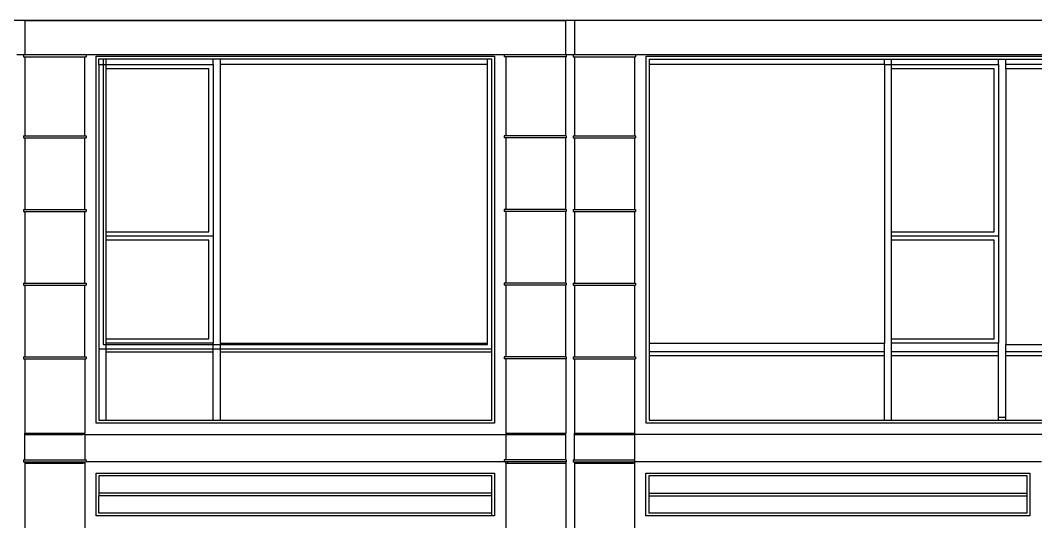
# Model space of a CAD drawing. Extents: x -311 to 61613, y 0 to 58400.
# Drawn here: x 13849 to 20960, y 42590 to 46100 of the extents above; entities that cross this region are included whole.
import ezdxf

# ---------------------------------------------------------------- set-up
doc = ezdxf.new("R2010")
doc.units = 0
doc.header["$LTSCALE"] = 1000
doc.header["$MEASUREMENT"] = 0
doc.layers.add('AD-AREA-OUTL', color=31, linetype='Continuous')

msp = doc.modelspace()

# ---------------------------------------------------------------- linework, layer by layer
at = {"layer": 'AD-AREA-OUTL', "color": 252}
for p, q in [((13399.9, 46100.4), (14299.8, 46100.4)), ((13879.6, 46100), (13819.7, 46100)), ((13879.6, 46100), (14299.8, 46100)), ((13879.6, 46100), (13879.6, 45860.1)), ((14299.8, 46100.4), (14379.9, 46100.4)), ((14299.8, 46100), (14299.8, 46100.4)), ((14299.8, 46100), (14379.9, 46100)), ((14379.9, 46100.4), (14399.6, 46100.4)), ((14379.9, 46100), (14379.9, 46100.4)), ((14379.9, 46100), (14399.6, 46100)), ((14399.6, 46100.4), (14429.6, 46100.4)), ((14399.6, 46100.4), (14399.6, 46100)), ((14399.6, 46100), (14429.6, 46100)), ((14429.6, 46100.4), (14449.7, 46100.4)), ((14429.6, 46100.4), (14429.6, 46100)), ((14429.6, 46100), (14449.7, 46100)), ((14449.7, 46100.4), (15199.7, 46100.4)), ((14449.7, 46100), (14449.7, 46100.4)), ((14449.7, 46100), (15199.7, 46100)), ((15199.7, 46100.4), (15249.8, 46100.4)), ((15199.7, 46100), (15199.7, 46100.4)), ((15199.7, 46100), (15249.8, 46100)), ((15249.8, 46100.4), (17119.9, 46100.4)), ((15249.8, 46100), (15249.8, 46100.4)), ((15249.8, 46100), (17119.9, 46100)), ((17119.9, 46100.4), (17149.9, 46100.4)), ((17119.9, 46100), (17119.9, 46100.4)), ((17119.9, 46100), (17149.9, 46100)), ((17149.9, 46100.4), (17169.7, 46100.4)), ((17149.9, 46100), (17149.9, 46100.4)), ((17149.9, 46100), (17169.7, 46100)), ((17169.7, 46100.4), (17249.7, 46100.4)), ((17169.7, 46100.4), (17169.7, 46100)), ((17169.7, 46100), (17249.7, 46100)), ((17249.7, 46100.4), (17549.6, 46100.4)), ((17249.7, 46100.4), (17249.7, 46100)), ((17249.7, 46100), (17549.6, 46100)), ((17549.6, 46100.4), (18152.2, 46100.4)), ((17549.6, 46100), (17549.6, 46100.4)), ((17549.6, 46100), (17669.6, 46100)), ((17729.9, 46100), (17669.6, 46100)), ((17669.6, 45860.1), (17669.6, 46100)), ((18152.2, 46100), (17729.9, 46100)), ((17729.9, 46100), (17729.9, 45860.1)), ((18152.2, 46100.4), (18232.2, 46100.4)), ((18152.2, 46100), (18152.2, 46100.4)), ((18232.2, 46100), (18152.2, 46100)), ((18232.2, 46100.4), (18252.3, 46100.4)), ((18232.2, 46100), (18232.2, 46100.4)), ((18252.3, 46100), (18232.2, 46100)), ((18252.3, 46100.4), (19899.8, 46100.4)), ((18252.3, 46100.4), (18252.3, 46100)), ((19899.8, 46100), (18252.3, 46100)), ((19899.8, 46100.4), (19949.9, 46100.4)), ((19899.8, 46100), (19899.8, 46100.4)), ((19949.9, 46100), (19899.8, 46100)), ((19949.9, 46100.4), (20699.9, 46100.4)), ((19949.9, 46100), (19949.9, 46100.4)), ((20699.9, 46100), (19949.9, 46100)), ((20699.9, 46100.4), (20749.7, 46100.4)), ((20699.9, 46100), (20699.9, 46100.4)), ((20749.7, 46100), (20699.9, 46100)), ((20749.7, 46100.4), (21299.6, 46100.4)), ((20749.7, 46100), (20749.7, 46100.4)), ((21299.6, 46100), (20749.7, 46100)), ((13825.3, 45860.1), (13872.2, 45860.1)), ((13872.2, 45860.1), (13872.2, 45845)), ((13872.2, 45860.1), (13879.6, 45860.1)), ((13872.2, 45845), (13879.6, 45845)), ((13879.6, 45860.1), (14309.7, 45860.1)), ((13879.6, 45845), (14299.8, 45845)), ((13879.6, 45845), (13879.6, 45292.5)), ((14299.8, 45845), (14309.7, 45845)), ((14299.8, 45292.5), (14299.8, 45845)), ((14309.7, 45860.1), (17237.4, 45860.1)), ((14309.7, 45860.1), (14309.7, 45845)), ((14379.9, 45850.2), (17169.7, 45850.2)), ((14379.9, 43280.3), (14379.9, 45850.2)), ((14399.6, 45790.3), (14399.6, 45830.1)), ((14399.6, 45830.1), (14429.6, 45830.1)), ((14429.6, 45830.1), (14449.7, 45830.1)), ((14429.6, 45830.1), (14429.6, 45790.3)), ((14449.7, 45790.3), (14449.7, 45830.1)), ((14449.7, 45830.1), (15199.7, 45830.1)), ((15199.7, 45830.1), (15249.8, 45830.1)), ((15199.7, 45790.3), (15199.7, 45830.1)), ((15249.8, 45830.1), (17119.9, 45830.1)), ((15249.8, 45790.3), (15249.8, 45830.1)), ((17119.9, 45830.1), (17149.9, 45830.1)), ((17119.9, 45790.3), (17119.9, 45830.1)), ((17149.9, 43800.2), (17149.9, 45830.1)), ((17169.7, 45850.2), (17169.7, 43280.3)), ((17237.4, 45860.1), (17669.6, 45860.1)), ((17237.4, 45860.1), (17237.4, 45845)), ((17249.7, 45845), (17237.4, 45845)), ((17669.9, 45845), (17249.7, 45845)), ((17249.7, 45845), (17249.7, 45292.5)), ((17669.6, 45860.1), (17669.9, 45860.1)), ((17672.7, 45860.1), (17669.9, 45860.1)), ((17672.7, 45845), (17669.9, 45845)), ((17669.9, 45292.5), (17669.9, 45845)), ((17672.7, 45860.1), (17719.6, 45860.1)), ((17672.7, 45860.1), (17672.7, 45845)), ((17719.6, 45860.1), (17719.6, 45845)), ((17719.6, 45860.1), (17729.9, 45860.1)), ((17719.6, 45845), (17729.9, 45845)), ((17729.9, 45860.1), (18157.4, 45860.1)), ((17729.9, 45845), (18149.7, 45845)), ((17729.9, 45845), (17729.9, 45292.5)), ((18149.7, 45845), (18152.2, 45845)), ((18149.7, 45845), (18149.7, 45790.3)), ((18152.2, 45845), (18157.4, 45845)), ((18152.2, 45790.3), (18152.2, 45845)), ((18157.4, 45860.1), (30749.5, 45860.1)), ((18157.4, 45860.1), (18157.4, 45845)), ((18232.2, 45849.5), (30749.5, 45849.5)), ((18232.2, 43280.3), (18232.2, 45849.5)), ((18252.3, 45829.4), (18252.3, 45790.3)), ((18252.3, 45829.4), (19899.8, 45829.4)), ((19899.8, 45829.4), (19949.9, 45829.4)), ((19899.8, 45790.3), (19899.8, 45829.4)), ((19949.9, 45829.4), (20699.9, 45829.4)), ((19949.9, 45790.3), (19949.9, 45829.4)), ((20699.9, 45829.4), (20749.7, 45829.4)), ((20699.9, 45790.3), (20699.9, 45829.4)), ((20749.7, 45829.4), (21299.6, 45829.4)), ((20749.7, 45790.3), (20749.7, 45829.4)), ((14399.6, 45790.3), (14399.6, 43800.2)), ((14399.6, 45790.3), (14429.6, 45790.3)), ((14429.6, 45790.3), (14449.7, 45790.3)), ((14429.6, 45790.3), (14429.6, 43830.2)), ((14449.7, 45760.3), (14449.7, 45790.3)), ((14449.7, 45790.3), (15199.7, 45790.3)), ((14449.7, 44620.1), (14449.7, 45760.3)), ((15169.8, 45760.3), (14449.7, 45760.3)), ((15169.8, 44620.1), (15169.8, 45760.3)), ((15199.7, 45790.3), (15199.7, 44590.1)), ((15249.8, 43840.1), (15249.8, 45790.3)), ((17119.9, 45790.3), (15249.8, 45790.3)), ((17119.9, 43840.1), (17119.9, 45790.3)), ((18149.7, 45790.3), (18149.7, 45292.5)), ((18152.2, 45790.3), (18149.7, 45790.3)), ((18152.2, 45292.5), (18152.2, 45790.3)), ((19899.8, 45790.3), (18252.3, 45790.3)), ((18252.3, 45790.3), (18252.3, 43840.1)), ((19899.8, 45790.3), (19899.8, 43840.1)), ((19899.8, 45790.3), (19949.9, 45790.3)), ((19949.9, 45760.3), (19949.9, 45790.3)), ((19949.9, 45790.3), (20699.9, 45790.3)), ((19949.9, 44620.1), (19949.9, 45760.3)), ((20669.9, 45760.3), (19949.9, 45760.3)), ((20669.9, 44620.1), (20669.9, 45760.3)), ((20699.9, 45790.3), (20699.9, 44590.1)), ((20749.7, 45759.6), (20749.7, 45790.3)), ((21299.6, 45790.3), (20749.7, 45790.3)), ((20749.7, 45759.6), (20749.7, 43830.2)), ((21299.6, 45759.6), (20749.7, 45759.6)), ((13872.2, 45292.5), (13879.6, 45292.5)), ((13872.2, 45292.5), (13872.2, 45277.7)), ((13872.2, 45277.7), (13879.6, 45277.7)), ((13879.6, 45292.5), (14299.8, 45292.5)), ((13879.6, 45277.7), (14299.8, 45277.7)), ((13879.6, 45277.7), (13879.6, 44776.7)), ((14299.8, 45292.5), (14309.7, 45292.5)), ((14299.8, 45277.7), (14309.7, 45277.7)), ((14299.8, 44776.7), (14299.8, 45277.7)), ((14309.7, 45292.5), (14309.7, 45277.7)), ((17249.7, 45292.5), (17237.4, 45292.5)), ((17237.4, 45292.5), (17237.4, 45277.7)), ((17249.7, 45277.7), (17237.4, 45277.7)), ((17669.9, 45292.5), (17249.7, 45292.5)), ((17669.9, 45277.7), (17249.7, 45277.7)), ((17249.7, 45277.7), (17249.7, 44776.7)), ((17672.7, 45292.5), (17669.9, 45292.5)), ((17672.7, 45277.7), (17669.9, 45277.7)), ((17669.9, 44776.7), (17669.9, 45277.7)), ((17672.7, 45292.5), (17672.7, 45277.7)), ((17719.6, 45292.5), (17729.9, 45292.5)), ((17719.6, 45292.5), (17719.6, 45277.7)), ((17719.6, 45277.7), (17729.9, 45277.7)), ((17729.9, 45292.5), (18149.7, 45292.5)), ((17729.9, 45277.7), (18149.7, 45277.7)), ((17729.9, 45277.7), (17729.9, 44776.7)), ((18149.7, 45292.5), (18152.2, 45292.5)), ((18149.7, 45277.7), (18149.7, 44776.7)), ((18149.7, 45277.7), (18152.2, 45277.7)), ((18152.2, 45292.5), (18157.4, 45292.5)), ((18152.2, 45277.7), (18157.4, 45277.7)), ((18152.2, 44776.7), (18152.2, 45277.7)), ((18157.4, 45292.5), (18157.4, 45277.7)), ((13872.2, 44776.7), (13879.6, 44776.7)), ((13872.2, 44776.7), (13872.2, 44761.9)), ((13872.2, 44761.9), (13879.6, 44761.9)), ((13879.6, 44776.7), (14299.8, 44776.7)), ((13879.6, 44761.9), (14299.8, 44761.9)), ((13879.6, 44761.9), (13879.6, 44261)), ((14299.8, 44776.7), (14309.7, 44776.7)), ((14299.8, 44761.9), (14309.7, 44761.9)), ((14299.8, 44261), (14299.8, 44761.9)), ((14309.7, 44776.7), (14309.7, 44761.9)), ((17249.7, 44776.7), (17237.4, 44776.7)), ((17237.4, 44776.7), (17237.4, 44761.9)), ((17249.7, 44761.9), (17237.4, 44761.9)), ((17669.9, 44776.7), (17249.7, 44776.7)), ((17669.9, 44761.9), (17249.7, 44761.9)), ((17249.7, 44761.9), (17249.7, 44261)), ((17672.7, 44776.7), (17669.9, 44776.7)), ((17672.7, 44761.9), (17669.9, 44761.9)), ((17669.9, 44261), (17669.9, 44761.9)), ((17672.7, 44776.7), (17672.7, 44761.9)), ((17719.6, 44776.7), (17729.9, 44776.7)), ((17719.6, 44776.7), (17719.6, 44761.9)), ((17719.6, 44761.9), (17729.9, 44761.9)), ((17729.9, 44776.7), (18149.7, 44776.7)), ((17729.9, 44761.9), (18149.7, 44761.9)), ((17729.9, 44761.9), (17729.9, 44261)), ((18149.7, 44776.7), (18152.2, 44776.7)), ((18149.7, 44761.9), (18149.7, 44261)), ((18149.7, 44761.9), (18152.2, 44761.9)), ((18152.2, 44776.7), (18157.4, 44776.7)), ((18152.2, 44761.9), (18157.4, 44761.9)), ((18152.2, 44261), (18152.2, 44761.9)), ((18157.4, 44776.7), (18157.4, 44761.9)), ((14449.7, 44590.1), (14449.7, 44620.1)), ((14449.7, 44620.1), (15169.8, 44620.1)), ((14449.7, 44560.1), (14449.7, 44590.1)), ((15199.7, 44590.1), (14449.7, 44590.1)), ((15199.7, 44590.1), (15199.7, 43840.1)), ((19949.9, 44590.1), (19949.9, 44620.1)), ((19949.9, 44620.1), (20669.9, 44620.1)), ((19949.9, 44560.1), (19949.9, 44590.1)), ((20699.9, 44590.1), (19949.9, 44590.1)), ((20699.9, 44590.1), (20699.9, 43840.1)), ((14449.7, 43870.1), (14449.7, 44560.1)), ((15169.8, 44560.1), (14449.7, 44560.1)), ((15169.8, 43870.1), (15169.8, 44560.1)), ((19949.9, 43870.1), (19949.9, 44560.1)), ((20669.9, 44560.1), (19949.9, 44560.1)), ((20669.9, 43870.1), (20669.9, 44560.1)), ((13872.2, 44261), (13879.6, 44261)), ((13872.2, 44261), (13872.2, 44245.8)), ((13872.2, 44245.8), (13879.6, 44245.8)), ((13879.6, 44261), (14299.8, 44261)), ((13879.6, 44245.8), (14299.8, 44245.8)), ((13879.6, 44245.8), (13879.6, 43745.2)), ((14299.8, 44261), (14309.7, 44261)), ((14299.8, 44245.8), (14309.7, 44245.8)), ((14299.8, 43745.2), (14299.8, 44245.8)), ((14309.7, 44261), (14309.7, 44245.8)), ((17249.7, 44261), (17237.4, 44261)), ((17237.4, 44261), (17237.4, 44245.8)), ((17249.7, 44245.8), (17237.4, 44245.8)), ((17669.9, 44261), (17249.7, 44261)), ((17669.9, 44245.8), (17249.7, 44245.8)), ((17249.7, 44245.8), (17249.7, 43745.2)), ((17672.7, 44261), (17669.9, 44261)), ((17672.7, 44245.8), (17669.9, 44245.8)), ((17669.9, 43745.2), (17669.9, 44245.8)), ((17672.7, 44261), (17672.7, 44245.8)), ((17719.6, 44261), (17729.9, 44261)), ((17719.6, 44261), (17719.6, 44245.8)), ((17719.6, 44245.8), (17729.9, 44245.8)), ((17729.9, 44261), (18149.7, 44261)), ((17729.9, 44245.8), (18149.7, 44245.8)), ((17729.9, 44245.8), (17729.9, 43745.2)), ((18149.7, 44261), (18152.2, 44261)), ((18149.7, 44245.8), (18149.7, 43840.1)), ((18149.7, 44245.8), (18152.2, 44245.8)), ((18152.2, 44261), (18157.4, 44261)), ((18152.2, 43840.1), (18152.2, 44245.8)), ((18152.2, 44245.8), (18157.4, 44245.8)), ((18157.4, 44261), (18157.4, 44245.8)), ((14429.6, 43830.2), (14449.7, 43830.2)), ((14449.7, 43840.1), (14449.7, 43870.1)), ((14449.7, 43870.1), (15169.8, 43870.1)), ((14449.7, 43830.2), (14449.7, 43840.1)), ((15199.7, 43840.1), (14449.7, 43840.1)), ((14449.7, 43800.2), (14449.7, 43830.2)), ((14449.7, 43830.2), (15199.7, 43830.2)), ((15199.7, 43830.2), (15199.7, 43840.1)), ((15199.7, 43800.2), (15199.7, 43830.2)), ((15199.7, 43830.2), (15249.8, 43830.2)), ((15249.8, 43830.2), (15249.8, 43840.1)), ((15249.8, 43840.1), (17119.9, 43840.1)), ((15249.8, 43800.2), (15249.8, 43830.2)), ((15249.8, 43830.2), (17119.9, 43830.2)), ((17119.9, 43830.2), (17119.9, 43840.1)), ((18149.7, 43840.1), (18149.7, 43780.1)), ((18149.7, 43840.1), (18152.2, 43840.1)), ((18152.2, 43780.1), (18152.2, 43840.1)), ((18252.3, 43840.1), (18252.3, 43780.1)), ((18252.3, 43840.1), (19899.8, 43840.1)), ((19899.8, 43780.1), (19899.8, 43840.1)), ((19949.9, 43840.1), (19949.9, 43870.1)), ((19949.9, 43870.1), (20669.9, 43870.1)), ((19949.9, 43780.1), (19949.9, 43840.1)), ((20699.9, 43840.1), (19949.9, 43840.1)), ((20699.9, 43780.1), (20699.9, 43840.1)), ((20749.7, 43780.1), (20749.7, 43830.2)), ((20749.7, 43830.2), (21299.6, 43830.2)), ((13872.2, 43745.2), (13879.6, 43745.2)), ((13872.2, 43745.2), (13872.2, 43730)), ((13879.6, 43745.2), (14299.8, 43745.2)), ((14299.8, 43745.2), (14309.7, 43745.2)), ((14309.7, 43745.2), (14309.7, 43730)), ((14399.6, 43800.2), (14399.6, 43300)), ((14399.6, 43800.2), (14449.7, 43800.2)), ((14449.7, 43780.1), (14449.7, 43800.2)), ((14449.7, 43800.2), (15199.7, 43800.2)), ((14449.7, 43300), (14449.7, 43780.1)), ((14449.7, 43780.1), (15199.7, 43780.1)), ((15199.7, 43780.1), (15199.7, 43800.2)), ((15199.7, 43800.2), (15249.8, 43800.2)), ((15199.7, 43300), (15199.7, 43780.1)), ((15249.8, 43780.1), (15249.8, 43800.2)), ((15249.8, 43800.2), (17149.9, 43800.2)), ((15249.8, 43300), (15249.8, 43780.1)), ((15249.8, 43780.1), (17149.9, 43780.1)), ((17149.9, 43780.1), (17149.9, 43800.2)), ((17149.9, 43300), (17149.9, 43780.1)), ((17249.7, 43745.2), (17237.4, 43745.2)), ((17237.4, 43745.2), (17237.4, 43730)), ((17669.9, 43745.2), (17249.7, 43745.2)), ((17672.7, 43745.2), (17669.9, 43745.2)), ((17672.7, 43745.2), (17672.7, 43730)), ((17719.6, 43745.2), (17729.9, 43745.2)), ((17719.6, 43745.2), (17719.6, 43730)), ((17729.9, 43745.2), (18149.7, 43745.2)), ((18149.7, 43780.1), (18149.7, 43750.2)), ((18152.2, 43780.1), (18149.7, 43780.1)), ((18149.7, 43750.2), (18149.7, 43745.2)), ((18152.2, 43750.2), (18149.7, 43750.2)), ((18149.7, 43745.2), (18152.2, 43745.2)), ((18152.2, 43750.2), (18152.2, 43780.1)), ((18152.2, 43745.2), (18152.2, 43750.2)), ((18152.2, 43745.2), (18157.4, 43745.2)), ((18157.4, 43745.2), (18157.4, 43730)), ((18252.3, 43780.1), (18252.3, 43750.2)), ((19899.8, 43780.1), (18252.3, 43780.1)), ((18252.3, 43750.2), (18252.3, 43300)), ((19899.8, 43750.2), (18252.3, 43750.2)), ((19899.8, 43750.2), (19899.8, 43780.1)), ((19899.8, 43300), (19899.8, 43750.2)), ((19949.9, 43750.2), (19949.9, 43780.1)), ((20699.9, 43780.1), (19949.9, 43780.1)), ((19949.9, 43300), (19949.9, 43750.2)), ((20699.9, 43750.2), (19949.9, 43750.2)), ((20699.9, 43750.2), (20699.9, 43780.1)), ((20699.9, 43320.1), (20699.9, 43750.2)), ((20749.7, 43750.2), (20749.7, 43780.1)), ((21299.6, 43780.1), (20749.7, 43780.1)), ((20749.7, 43320.1), (20749.7, 43750.2)), ((21299.6, 43750.2), (20749.7, 43750.2)), ((13872.2, 43730), (13879.6, 43730)), ((13879.6, 43730), (14299.8, 43730)), ((13879.6, 43730), (13879.6, 43210)), ((14299.8, 43730), (14309.7, 43730)), ((14299.8, 43730), (14299.8, 43210)), ((17249.7, 43730), (17237.4, 43730)), ((17669.9, 43730), (17249.7, 43730)), ((17249.7, 43730), (17249.7, 43210)), ((17672.7, 43730), (17669.9, 43730)), ((17669.9, 43730), (17669.9, 43210)), ((17719.6, 43730), (17729.9, 43730)), ((17729.9, 43730), (18149.7, 43730)), ((17729.9, 43730), (17729.9, 43210)), ((18149.7, 43730), (18149.7, 43300)), ((18149.7, 43730), (18152.2, 43730)), ((18152.2, 43730), (18157.4, 43730)), ((18152.2, 43300), (18152.2, 43730)), ((20749.7, 43320.1), (20699.9, 43320.1)), ((20699.9, 43300), (20699.9, 43320.1)), ((20749.7, 43300), (20749.7, 43320.1)), ((17169.7, 43280.3), (14379.9, 43280.3)), ((14399.6, 43300), (14449.7, 43300)), ((14449.7, 43300), (15199.7, 43300)), ((15199.7, 43300), (15249.8, 43300)), ((15249.8, 43300), (17149.9, 43300)), ((18149.7, 43300), (18149.7, 43210)), ((18152.2, 43300), (18149.7, 43300)), ((18152.2, 43200.2), (18152.2, 43300)), ((30749.5, 43280.3), (18232.2, 43280.3)), ((18252.3, 43300), (19899.8, 43300)), ((19899.8, 43300), (19949.9, 43300)), ((19949.9, 43300), (20699.9, 43300)), ((20699.9, 43300), (20749.7, 43300)), ((20749.7, 43300), (21349.7, 43300)), ((13879.6, 43210), (14289.9, 43210)), ((13879.6, 43200.2), (13879.6, 43210)), ((13879.6, 43200.2), (14289.9, 43200.2)), ((13879.6, 43024.1), (13879.6, 43200.2)), ((14289.9, 43210), (14299.8, 43210)), ((14289.9, 43200.2), (14289.9, 43210)), ((14299.8, 43200.2), (14289.9, 43200.2)), ((14299.8, 43200.2), (14299.8, 43210)), ((14299.8, 43200.2), (17249.7, 43200.2)), ((14299.8, 43200.2), (14299.8, 43024.1)), ((17249.7, 43210), (17259.6, 43210)), ((17249.7, 43210), (17249.7, 43200.2)), ((17249.7, 43200.2), (17259.6, 43200.2)), ((17249.7, 43200.2), (17249.7, 43024.1)), ((17259.6, 43210), (17669.9, 43210)), ((17259.6, 43200.2), (17259.6, 43210)), ((17259.6, 43200.2), (17669.9, 43200.2)), ((17669.9, 43200.2), (17669.9, 43210)), ((17669.9, 43024.1), (17669.9, 43200.2)), ((17729.9, 43210), (18139.8, 43210)), ((17729.9, 43200.2), (17729.9, 43210)), ((17729.9, 43200.2), (18139.8, 43200.2)), ((17729.9, 43024.1), (17729.9, 43200.2)), ((18139.8, 43210), (18149.7, 43210)), ((18139.8, 43200.2), (18139.8, 43210)), ((18139.8, 43200.2), (18149.7, 43200.2)), ((18149.7, 43200.2), (18149.7, 43024.1)), ((18152.2, 43200.2), (18149.7, 43200.2)), ((26599.8, 43200.2), (18152.2, 43200.2)), ((13872.2, 43024.1), (13879.6, 43024.1)), ((13872.2, 43024.1), (13872.2, 43009.3)), ((13879.6, 43024.1), (14299.8, 43024.1)), ((14299.8, 43024.1), (14309.7, 43024.1)), ((14309.7, 43024.1), (14309.7, 43010)), ((17249.7, 43024.1), (17237.4, 43024.1)), ((17237.4, 43024.1), (17237.4, 43010)), ((17669.9, 43024.1), (17249.7, 43024.1)), ((17672.7, 43024.1), (17669.9, 43024.1)), ((17672.7, 43024.1), (17672.7, 43009.3)), ((17719.6, 43024.1), (17729.9, 43024.1)), ((17719.6, 43024.1), (17719.6, 43009.3)), ((17729.9, 43024.1), (18149.7, 43024.1)), ((18149.7, 43024.1), (18149.7, 43010)), ((13872.2, 43009.3), (13879.6, 43009.3)), ((13879.6, 43009.3), (14289.9, 43009.3)), ((13879.6, 43009.3), (13879.6, 43000.1)), ((13879.6, 43000.1), (14289.9, 43000.1)), ((13879.6, 43000.1), (13879.6, 42508.4)), ((14289.9, 43000.1), (14289.9, 43009.3)), ((14289.9, 43009.3), (14299.8, 43009.3)), ((14299.8, 43000.1), (14289.9, 43000.1)), ((14299.8, 43009.3), (14309.7, 43009.3)), ((14299.8, 43000.1), (14299.8, 43009.3)), ((14299.8, 43000.1), (14299.8, 42508.4)), ((17237.4, 43010), (14309.7, 43010)), ((14309.7, 43010), (14309.7, 43009.3)), ((17237.4, 43010), (17237.4, 43009.3)), ((17249.7, 43009.3), (17237.4, 43009.3)), ((17259.6, 43009.3), (17249.7, 43009.3)), ((17249.7, 43000.1), (17249.7, 43009.3)), ((17249.7, 43000.1), (17259.6, 43000.1)), ((17249.7, 43000.1), (17249.7, 42508.4)), ((17669.9, 43009.3), (17259.6, 43009.3)), ((17259.6, 43009.3), (17259.6, 43000.1)), ((17259.6, 43000.1), (17669.9, 43000.1)), ((17672.7, 43009.3), (17669.9, 43009.3)), ((17669.9, 43009.3), (17669.9, 43000.1)), ((17669.9, 43000.1), (17669.9, 42508.4)), ((17719.6, 43009.3), (17729.9, 43009.3)), ((17729.9, 43009.3), (18139.8, 43009.3)), ((17729.9, 43009.3), (17729.9, 43000.1)), ((17729.9, 43000.1), (18139.8, 43000.1)), ((17729.9, 43000.1), (17729.9, 42508.4)), ((18139.8, 43009.3), (18139.8, 43000.1)), ((18139.8, 43009.3), (18149.7, 43009.3)), ((18149.7, 43000.1), (18139.8, 43000.1)), ((18149.7, 43010), (18157.4, 43010)), ((18149.7, 43009.3), (18157.4, 43009.3)), ((18149.7, 43000.1), (18149.7, 43009.3)), ((18149.7, 43000.1), (18149.7, 42508.4)), ((20999.8, 43010), (18157.4, 43010)), ((18157.4, 43010), (18157.4, 43009.3)), ((14379.9, 42630.1), (14379.9, 42929.9)), ((14379.9, 42929.9), (17169.7, 42929.9)), ((14399.6, 42910.2), (14399.6, 42790.2)), ((17149.9, 42910.2), (14399.6, 42910.2)), ((17149.9, 42790.2), (17149.9, 42910.2)), ((17169.7, 42929.9), (17169.7, 42630.1)), ((18229.8, 42630.1), (18229.8, 42929.9)), ((18229.8, 42929.9), (20919.7, 42929.9)), ((18249.9, 42910.2), (18249.9, 42790.2)), ((20899.9, 42910.2), (18249.9, 42910.2)), ((20899.9, 42790.2), (20899.9, 42910.2)), ((20919.7, 42929.9), (20919.7, 42630.1)), ((14399.6, 42790.2), (14399.6, 42770.1)), ((17149.9, 42790.2), (14399.6, 42790.2)), ((14399.6, 42650.2), (14399.6, 42770.1)), ((17149.9, 42770.1), (14399.6, 42770.1)), ((17149.9, 42770.1), (17149.9, 42790.2)), ((17149.9, 42650.2), (17149.9, 42770.1)), ((18249.9, 42790.2), (18249.9, 42770.1)), ((18249.9, 42790.2), (20899.9, 42790.2)), ((18249.9, 42770.1), (18249.9, 42650.2)), ((18249.9, 42770.1), (20899.9, 42770.1)), ((20899.9, 42770.1), (20899.9, 42790.2)), ((20899.9, 42650.2), (20899.9, 42770.1)), ((17149.9, 42630.1), (14379.9, 42630.1)), ((17149.9, 42650.2), (14399.6, 42650.2)), ((17149.9, 42630.1), (17149.9, 42650.2)), ((17169.7, 42630.1), (17149.9, 42630.1)), ((20919.7, 42630.1), (18229.8, 42630.1)), ((20899.9, 42650.2), (18249.9, 42650.2))]:
    msp.add_line(p, q, dxfattribs=at)

doc.saveas('drawing.dxf')
